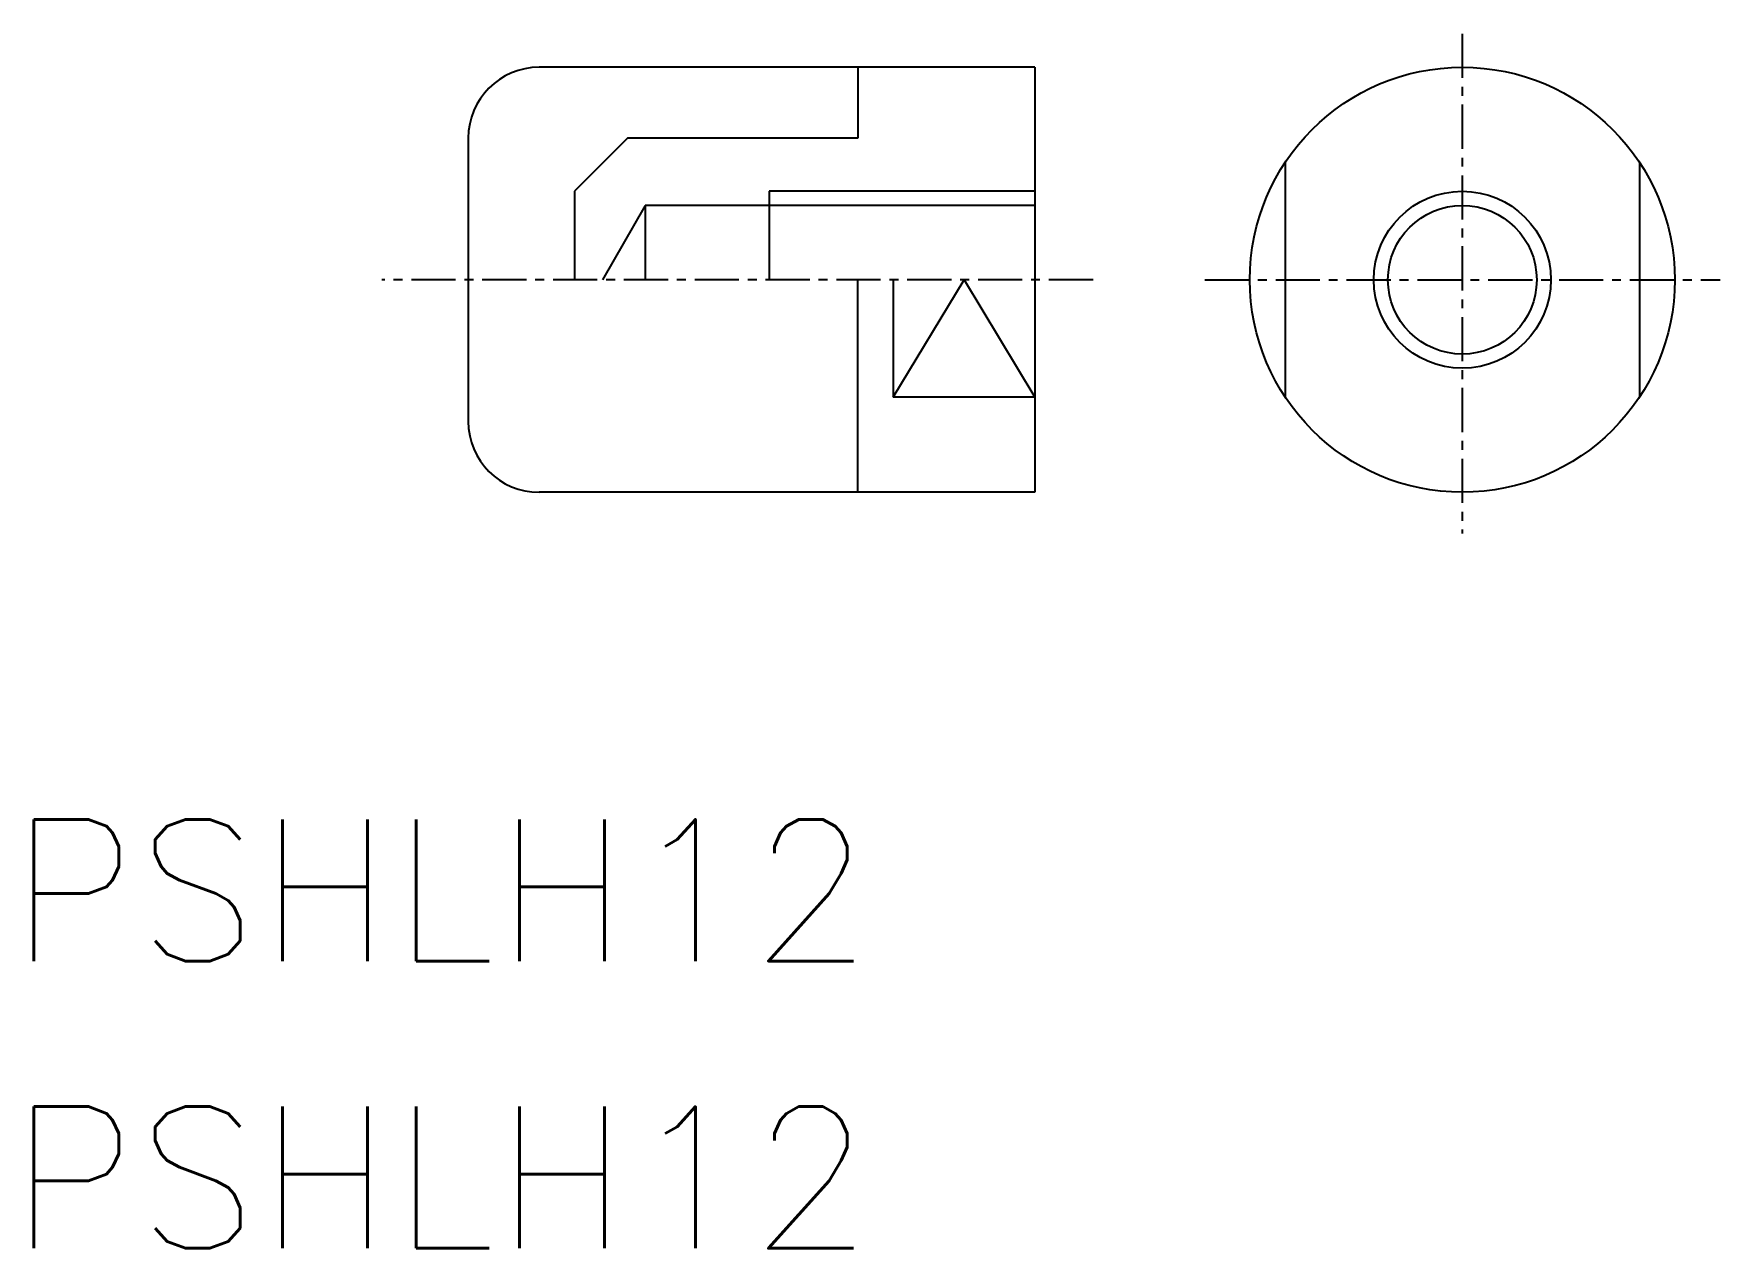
# Model space of a CAD drawing. Extents: x -46.3 to 1.3, y -28.2 to 6.1.
import ezdxf

# ---------------------------------------------------------------- set-up
doc = ezdxf.new("R2010")
doc.units = 0
doc.linetypes.add('CENTER', pattern=[2, 1.25, -0.25, 0.25, -0.25])
doc.layers.get('0').update_dxf_attribs({"linetype": 'CONTINUOUS'})
doc.layers.add('CENTER', color=1, linetype='CENTER')
doc.styles.get("Standard").update_dxf_attribs({"font": 'txt.shx', "bigfont": 'bigfont.shx'})

msp = doc.modelspace()

# ---------------------------------------------------------------- linework, layer by layer
at = {"linetype": 'CONTINUOUS'}
for p, q in [((-18.034, 5.141), (-32.034, 5.141)), ((-23.034, 5.141), (-23.034, 3.141)), ((-18.034, 5.141), (-18.034, -6.859)), ((-34.034, 3.141), (-34.034, -4.859)), ((-29.534, 3.141), (-31.034, 1.641)), ((-23.034, 3.141), (-29.534, 3.141)), ((-10.965, 2.458), (-10.965, -4.176)), ((-10.965, 2.458), (-10.965, -4.176)), ((-0.965, 2.458), (-0.965, -4.176)), ((-0.965, 2.458), (-0.965, -4.176)), ((-31.034, 1.641), (-31.034, -0.859)), ((-25.534, 1.641), (-25.534, -0.859)), ((-29.034, 1.241), (-30.247, -0.859)), ((-29.034, 1.241), (-29.034, -0.859)), ((-18.034, 1.241), (-29.034, 1.241)), ((-23.034, -6.859), (-23.034, -0.859)), ((-22.034, -0.859), (-22.034, -4.176)), ((-18.034, -4.176), (-22.034, -4.176)), ((-18.034, -6.859), (-32.034, -6.859))]:
    msp.add_line(p, q, dxfattribs=at)
at = {"color": 3, "linetype": 'CONTINUOUS'}
for p, q in [((-18.034, 1.641), (-25.534, 1.641)), ((-22.034, -4.176), (-20.034, -0.859)), ((-20.034, -0.859), (-18.034, -4.176))]:
    msp.add_line(p, q, dxfattribs=at)
at = {"linetype": 'CONTINUOUS'}
for radius in [6, 6, 2.5, 2.1, 2.1]:
    msp.add_circle((-5.965, -0.859), radius, dxfattribs=at)
at = {"color": 3, "linetype": 'CONTINUOUS'}
msp.add_circle((-5.965, -0.859), 2.5, dxfattribs=at)
at = {"linetype": 'CONTINUOUS'}
for centre, start, end in [((-32.034, 3.141), 90, 180), ((-32.034, -4.859), 180, 270)]:
    msp.add_arc(centre, 2, start, end, dxfattribs=at)
at = {"layer": 'CENTER', "color": 1, "linetype": 'CENTER'}
for p, q in [((-5.965, 6.088), (-5.965, -8.021)), ((-16.39, -0.859), (-36.478, -0.859)), ((-13.235, -0.859), (1.318, -0.859))]:
    msp.add_line(p, q, dxfattribs=at)

# ---------------------------------------------------------------- texts
for p in [(-46.989, -20.096), (-46.989, -28.206)]:
    msp.add_text('PSHLH12', height=4).set_placement(p)

doc.saveas('drawing.dxf')
